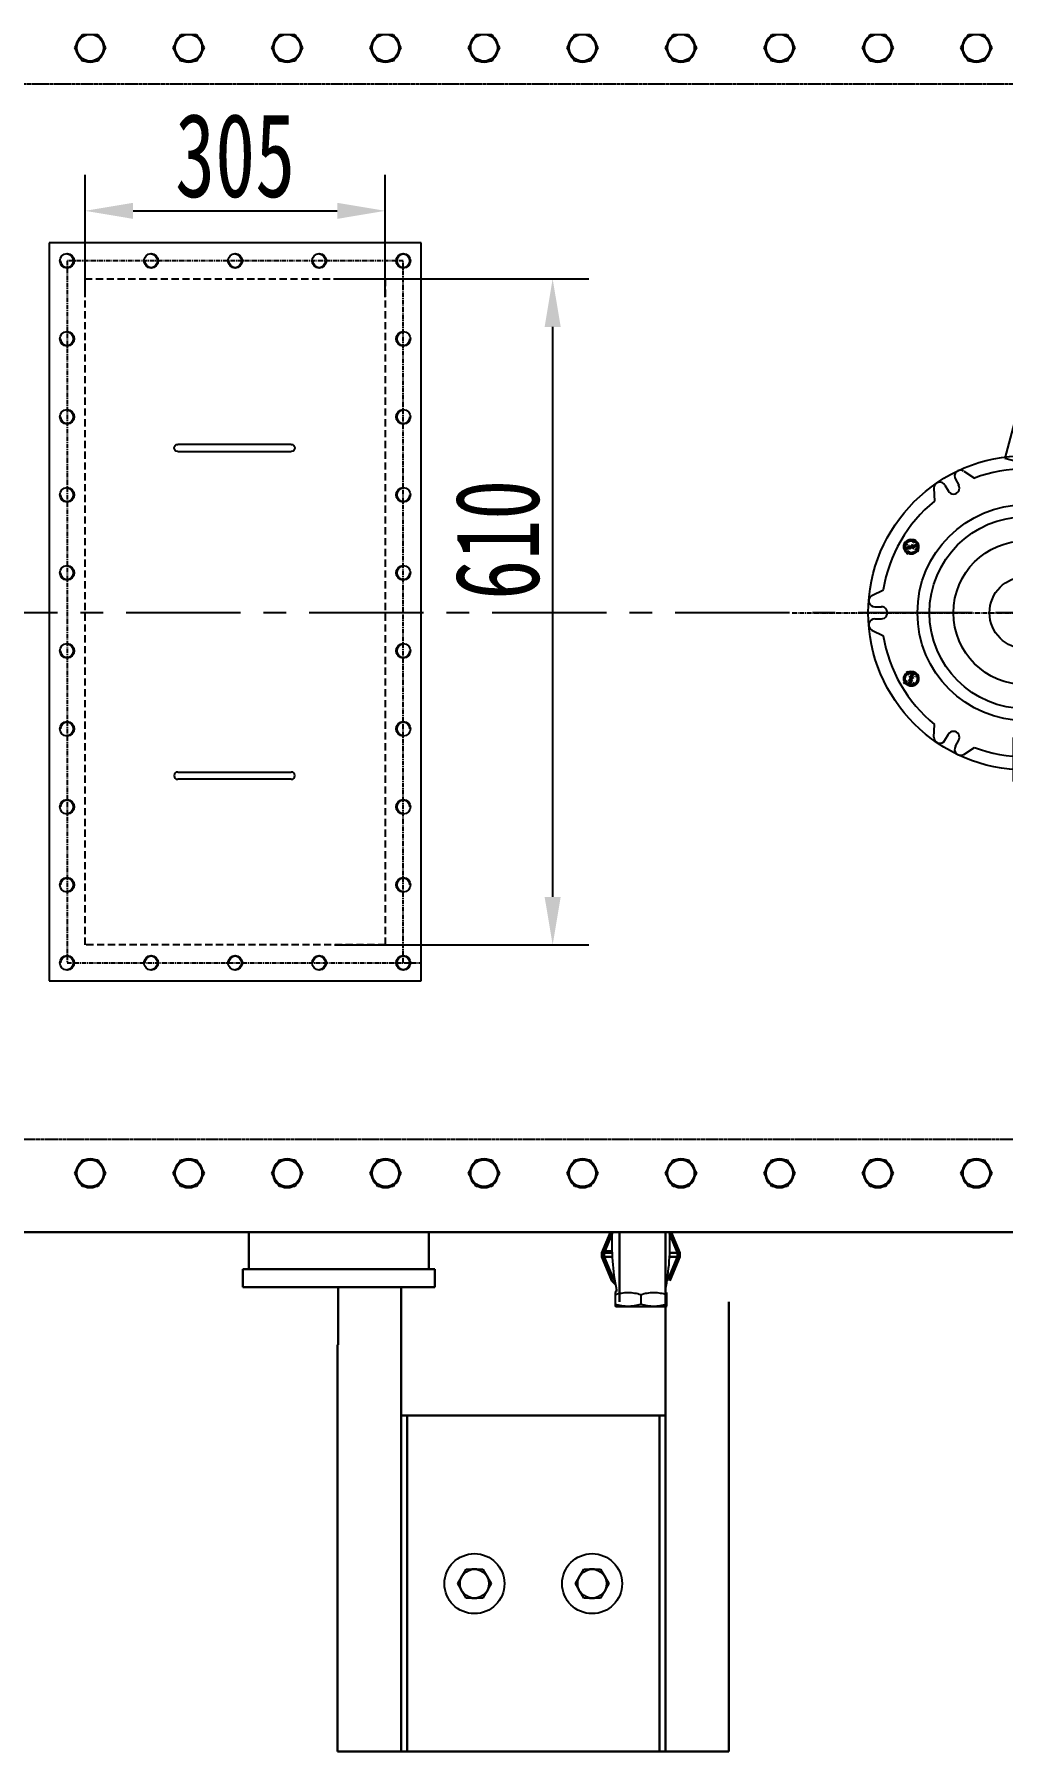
# Model space of a CAD drawing. Extents: x 54056 to 359947, y -41534 to 373650.
# Drawn here: x 79699 to 80506, y -29843 to -28412 of the extents above; entities that cross this region are included whole.
import ezdxf

# ---------------------------------------------------------------- set-up
doc = ezdxf.new("R2010")
doc.units = 0
doc.header["$LTSCALE"] = 3
doc.header["$MEASUREMENT"] = 0
for name, pattern in [('ACISOTGL', [3, 2, -1]), ('CENTER', [50.8, 31.75, -6.35, 6.35, -6.35]), ('CENTERX2', [20.32, 12.7, -2.54, 2.54, -2.54]), ('HIDDEN', [0.2, 0.1, -0.1])]:
    doc.linetypes.add(name, pattern=pattern)
doc.layers.get('0').update_dxf_attribs({"linetype": 'CONTINUOUS', "lineweight": 30})
doc.layers.get('DEFPOINTS').update_dxf_attribs({"linetype": 'CONTINUOUS', "lineweight": 20})
for name, color, linetype in [('02___PRT_ALL_AXES', 7, 'CONTINUOUS'), ('02__ASM_ALL_AXES', 7, 'CONTINUOUS'), ('1', 6, 'CENTER'), ('2细线层', 4, 'CONTINUOUS'), ('4', 4, 'CONTINUOUS'), ('ROUNDS', 7, 'CONTINUOUS'), ('THICK_LINE', 255, 'CONTINUOUS')]:
    doc.layers.add(name, color=color, linetype=linetype)
doc.layers.add('DIM', color=4, linetype='CONTINUOUS', lineweight=20)
doc.layers.add('标注、文本', color=3, linetype='CONTINUOUS', lineweight=25)
doc.styles.get("Standard").update_dxf_attribs({"font": 'STFANGSO.TTF', "width": 0.7})
doc.dimstyles.new('1-15', dxfattribs={"dimscale": 20, "dimtxt": 3.5, "dimasz": 2, "dimexe": 1.5, "dimexo": 0.5, "dimgap": 0.5, "dimtad": 1, "dimtoh": 1, "dimdec": 1, "dimdsep": 46, "dimtxsty": 'Standard', "dimcen": 2.5, "dimclrd": 3, "dimclre": 3, "dimclrt": 3, "dimadec": 0, "dimazin": 2, "dimtfac": 1, "dimtdec": 1, "dimtmove": 0, "dimatfit": 2, "dimfxl": 1, "dimarcsym": 0})

# ---------------------------------------------------------------- blocks, each defined once
blk = doc.blocks.new('压力释放阀')
at = {"layer": '1', "color": 1, "linetype": 'CENTERX2', "lineweight": -3, "ltscale": 0.1}
for p, q in [((57156.8, -167760.2), (57156.8, -167475.7)), ((57149.5, -167507.9), (57164.1, -167507.9)), ((57055.3, -167559.3), (57067.9, -167566.6)), ((57057.9, -167569.2), (57065.2, -167556.6)), ((57258.4, -167559.3), (57245.8, -167566.6)), ((57248.5, -167556.6), (57255.8, -167569.2)), ((56962.5, -167617.9), (57351.2, -167617.9)), ((57065.2, -167679.2), (57057.9, -167666.6)), ((57255.8, -167666.6), (57248.5, -167679.2)), ((57055.3, -167676.6), (57067.9, -167669.3)), ((57258.4, -167676.6), (57245.8, -167669.3)), ((57164.1, -167727.9), (57149.5, -167727.9))]:
    blk.add_line(p, q, dxfattribs=at)
at = {"layer": '1'}
for p, q in [((57152.8, -167505), (57159.8, -167512)), ((57153.9, -167503.9), (57160.9, -167510.8)), ((57056.6, -167563.4), (57066.1, -167560.9)), ((57057, -167565), (57066.6, -167562.4)), ((57252.6, -167557.9), (57250.1, -167567.5)), ((57254.2, -167558.4), (57251.6, -167567.9)), ((57059.5, -167677.5), (57062.1, -167667.9)), ((57061.1, -167677.9), (57063.6, -167668.4)), ((57256.7, -167670.9), (57247.1, -167673.4)), ((57257.1, -167672.4), (57247.5, -167675)), ((57159.8, -167732), (57152.8, -167725)), ((57160.9, -167730.8), (57153.9, -167723.9))]:
    blk.add_line(p, q, dxfattribs=at)
for centre, radius in [((57156.8, -167507.9), 6.2), ((57156.8, -167507.9), 5), ((57061.6, -167562.9), 6.2), ((57061.6, -167562.9), 5), ((57252.1, -167562.9), 6.2), ((57252.1, -167562.9), 5), ((57061.6, -167672.9), 6.2), ((57061.6, -167672.9), 5), ((57252.1, -167672.9), 6.2), ((57252.1, -167672.9), 5), ((57156.8, -167727.9), 6.2), ((57156.8, -167727.9), 5)]:
    blk.add_circle(centre, radius, dxfattribs=at)
at = {"layer": '4'}
for p, q in [((57156.8, -167500.6), (57156.8, -167515.2)), ((57156.8, -167735.2), (57156.8, -167720.6))]:
    blk.add_line(p, q, dxfattribs=at)
at = {"layer": 'THICK_LINE', "color": 95, "linetype": 'Continuous'}
for p, q in [((57243.9, -167486.3), (57239.4, -167502.9)), ((57254, -167492.7), (57243.7, -167490)), ((57245, -167485.2), (57243.9, -167486.3)), ((57255.3, -167487.9), (57245, -167485.2)), ((57255.7, -167489.4), (57251.2, -167506)), ((57255.3, -167487.9), (57255.7, -167489.4)), ((57239.8, -167504.3), (57239.4, -167502.9)), ((57250.1, -167507.1), (57239.8, -167504.3)), ((57251.4, -167502.3), (57241.1, -167499.6)), ((57250.1, -167507.1), (57251.2, -167506))]:
    blk.add_line(p, q, dxfattribs=at)
for centre, radius, start, end in [((57259, -167499.2), 18, 148.9966, 181.0034), ((57248, -167488.6), 4.57, 131.2954, 197.0856), ((57236.1, -167493.1), 18, 328.9966, 1.0034), ((57250.9, -167489.4), 4.57, 312.9144, 18.7046), ((57244.2, -167502.9), 4.57, 132.9144, 198.7046), ((57247.1, -167503.7), 4.57, 311.2954, 17.5588)]:
    blk.add_arc(centre, radius, start, end, dxfattribs=at)
at = {"layer": '标注、文本'}
for p, q in [((57153.8, -167435.9), (57139.6, -167489.1)), ((57250.4, -167461.8), (57153.8, -167435.9)), ((57246.9, -167455.7), (57160, -167432.4)), ((57246, -167478.2), (57149.4, -167452.4)), ((57246.6, -167476.3), (57150, -167450.4)), ((57236.2, -167514.9), (57250.4, -167461.8)), ((57139.6, -167489.1), (57236.2, -167514.9)), ((57089.7, -167511.6), (57092.6, -167516.6)), ((57098.4, -167506.6), (57101.2, -167511.6)), ((57098.4, -167506.6), (57101.2, -167511.6)), ((57105.3, -167499.8), (57114.2, -167505.7)), ((57208.4, -167499.8), (57199.5, -167505.7)), ((57215.3, -167506.6), (57212.5, -167511.6)), ((57224, -167511.6), (57221.1, -167516.6)), ((57224, -167511.6), (57221.1, -167516.6)), ((57080.4, -167514.2), (57081, -167524.9)), ((57233.3, -167514.2), (57232.7, -167524.9)), ((57028.8, -167603.5), (57038.4, -167598.7)), ((57166.8, -167760.2), (57166.8, -167607.9)), ((57166.8, -167607.9), (57170.8, -167607.9)), ((57170.8, -167758.2), (57170.8, -167607.9)), ((57284.9, -167603.5), (57275.3, -167598.7)), ((57031.2, -167612.9), (57036.9, -167612.9)), ((57031.2, -167612.9), (57036.9, -167612.9)), ((57031.2, -167622.9), (57036.9, -167622.9)), ((57282.5, -167612.9), (57276.7, -167612.9)), ((57282.5, -167622.9), (57276.7, -167622.9)), ((57282.5, -167622.9), (57276.7, -167622.9)), ((57028.8, -167632.3), (57038.4, -167637.1)), ((57284.9, -167632.3), (57275.3, -167637.1)), ((57080.4, -167721.6), (57081, -167710.9)), ((57233.3, -167721.6), (57232.7, -167710.9)), ((57089.7, -167724.2), (57092.6, -167719.2)), ((57089.7, -167724.2), (57092.6, -167719.2)), ((57098.4, -167729.2), (57101.2, -167724.2)), ((57146.8, -167758.2), (57146.8, -167722.2)), ((57148.8, -167720.2), (57166.8, -167720.2)), ((57215.3, -167729.2), (57212.5, -167724.2)), ((57215.3, -167729.2), (57212.5, -167724.2)), ((57224, -167724.2), (57221.1, -167719.2)), ((57105.3, -167736), (57114.2, -167730.1)), ((57208.4, -167736), (57199.5, -167730.1)), ((57148.8, -167760.2), (57168.8, -167760.2))]:
    blk.add_line(p, q, dxfattribs=at)
for radius in [131, 90, 80, 60, 30, 6]:
    blk.add_circle((57156.8, -167617.9), radius, dxfattribs=at)
for centre, radius, start, end in [((57158.7, -167437.2), 5, 75, 165), ((57245.6, -167460.5), 5, 345, 75), ((57085.4, -167514.1), 5, 30, 180.9057), ((57096.8, -167514), 5, 208.806, 31.194), ((57102.7, -167504.1), 5, 59.0943, 210), ((57156.8, -167617.9), 120, 69.2011, 110.7989), ((57211, -167504.1), 5, 330, 120.9057), ((57216.8, -167514), 5, 148.806, 331.194), ((57228.3, -167514.1), 5, 359.0943, 150), ((57156.8, -167617.9), 120, 129.2011, 170.7989), ((57156.8, -167617.9), 120, 9.2011, 50.7989), ((57031.2, -167607.9), 5, 119.0943, 270), ((57282.5, -167607.9), 5, 270, 60.9057), ((57031.2, -167627.9), 5, 90, 240.9057), ((57036.8, -167617.9), 5, 268.806, 91.194), ((57276.8, -167617.9), 5, 88.806, 271.194), ((57282.5, -167627.9), 5, 299.0943, 90), ((57156.8, -167617.9), 120, 189.2011, 230.7989), ((57156.8, -167617.9), 120, 309.2011, 350.7989), ((57085.4, -167721.7), 5, 179.0943, 330), ((57096.8, -167721.8), 5, 328.806, 151.194), ((57148.8, -167722.2), 2, 90, 180), ((57216.8, -167721.8), 5, 28.806, 211.194), ((57228.3, -167721.7), 5, 210, 0.9057), ((57102.7, -167731.7), 5, 150, 300.9057), ((57156.8, -167617.9), 120, 249.2011, 290.7989), ((57211, -167731.7), 5, 239.0943, 30), ((57148.8, -167758.2), 2, 180, 270)]:
    blk.add_arc(centre, radius, start, end, dxfattribs=at)
at = {"layer": '标注、文本', "lineweight": -3, "ltscale": 0.1}
blk.add_arc((57168.8, -167758.2), 2, 270, 0, dxfattribs=at)
blk = doc.blocks.new('A$C279C5193')
at = {"layer": '2细线层', "ltscale": 5}
for points in [[(3, 6), (97.6, 6)], [(97.6, 0), (3, 0)]]:
    blk.add_lwpolyline(points, dxfattribs=at)
for centre, start, end in [((3, 3), 90, 270), ((97.6, 3), 270, 90)]:
    blk.add_arc(centre, 3.02, start, end, dxfattribs=at)
blk = doc.blocks.new('A$Ca25edfa1')
at = {"color": 2, "linetype": 'ACISOTGL', "lineweight": -3}
blk.add_lwpolyline([(-199.75, 122.52), (355.25, 122.52), (355.25, -127.48), (-199.75, -127.48)], close=True, dxfattribs=at)
at = {"color": 3}
for centre, start, end in [((-214.75, 137.52), 180, 90), ((-214.75, 137.52), 180, 90), ((-214.75, 137.52), 180, 90), ((-214.75, 137.52), 180, 90), ((-149.75, 137.52), 180, 90), ((-84.75, 137.52), 180, 90), ((-19.75, 137.52), 180, 90), ((45.25, 137.52), 90, 0), ((110.25, 137.52), 90, 0), ((175.25, 137.52), 90, 0), ((240.25, 137.52), 90, 0), ((305.25, 137.52), 90, 0), ((370.25, 137.52), 90, 0), ((370.25, 137.52), 90, 0), ((370.25, 137.52), 90, 0), ((-214.75, 67.52), 180, 90), ((370.25, 67.52), 90, 0), ((-214.75, -2.48), 180, 90), ((370.25, -2.48), 90, 0), ((-214.75, -72.48), 180, 90), ((370.25, -72.48), 90, 0), ((-214.75, -142.48), 180, 90), ((-214.75, -142.48), 270, 180), ((-214.75, -142.48), 270, 180), ((-214.75, -142.48), 270, 180), ((-214.75, -142.48), 270, 180), ((-214.75, -142.48), 270, 180), ((-149.75, -142.48), 270, 180), ((-84.75, -142.48), 270, 180), ((-19.75, -142.48), 270, 180), ((45.25, -142.48), 0, 270), ((110.25, -142.48), 0, 270), ((175.25, -142.48), 0, 270), ((240.25, -142.48), 0, 270), ((305.25, -142.48), 0, 270), ((370.25, -142.48), 90, 0), ((370.25, -142.48), 0, 270), ((370.25, -142.48), 0, 270), ((370.25, -142.48), 0, 270), ((370.25, -142.48), 0, 270)]:
    blk.add_arc(centre, 5.2, start, end, dxfattribs=at)
at = {"layer": '1', "color": 1, "linetype": 'CENTERX2', "lineweight": -3, "ltscale": 0.1}
for p, q in [((370.25, 137.52), (-214.75, 137.52)), ((-214.75, 137.52), (-214.75, -157.48)), ((370.25, -142.48), (370.25, 137.52)), ((-214.75, -142.48), (370.25, -142.48))]:
    blk.add_line(p, q, dxfattribs=at)
at = {"layer": '2细线层', "ltscale": 5}
for p, q in [((385.25, 152.52), (-229.75, 152.52)), ((-229.75, 152.52), (-229.75, -157.48)), ((385.25, -157.48), (385.25, 152.52)), ((-229.75, -157.48), (385.25, -157.48))]:
    blk.add_line(p, q, dxfattribs=at)
for centre in [(-214.75, 137.52), (-214.75, 137.52), (-214.75, 137.52), (-214.75, 137.52), (-149.75, 137.52), (-84.75, 137.52), (-19.75, 137.52), (45.25, 137.52), (110.25, 137.52), (175.25, 137.52), (240.25, 137.52), (305.25, 137.52), (370.25, 137.52), (370.25, 137.52), (370.25, 137.52), (-214.75, 67.52), (370.25, 67.52), (-214.75, -2.48), (370.25, -2.48), (-214.75, -72.48), (370.25, -72.48), (-214.75, -142.48), (-214.75, -142.48), (-214.75, -142.48), (-214.75, -142.48), (-214.75, -142.48), (-214.75, -142.48), (-149.75, -142.48), (-84.75, -142.48), (-19.75, -142.48), (45.25, -142.48), (110.25, -142.48), (175.25, -142.48), (240.25, -142.48), (305.25, -142.48), (370.25, -142.48), (370.25, -142.48), (370.25, -142.48), (370.25, -142.48), (370.25, -142.48)]:
    blk.add_circle(centre, 6, dxfattribs=at)
at = {"layer": '标注、文本', "rotation": 90.00000000000001}
blk.add_blockref('A$C279C5193', (-55.79, -52.24), dxfattribs=at)
at = {"layer": '标注、文本', "xscale": -1, "rotation": 270}
blk.add_blockref('A$C279C5193', (211.29, -52.24), dxfattribs=at)
blk = doc.blocks.new('*D21')
at = {"color": 3, "linetype": 'ByBlock', "lineweight": -2, "transparency": 16777216}
for p, q in [((79741.5, -28631.2), (79741.5, -28529.2)), ((79991.5, -28631.2), (79991.5, -28529.2)), ((79781.5, -28559.2), (79951.5, -28559.2))]:
    blk.add_line(p, q, dxfattribs=at)
at = {"color": 3, "linetype": 'ByBlock', "transparency": 16777216}
for points in [[(79781.5, -28552.5), (79781.5, -28565.9), (79741.5, -28559.2)], [(79951.5, -28552.5), (79951.5, -28565.9), (79991.5, -28559.2)]]:
    blk.add_solid(points, dxfattribs=at)
at = {"layer": 'DEFPOINTS', "color": 0, "linetype": 'ByBlock', "transparency": 16777216}
for p in [(79991.5, -28559.2), (79741.5, -28641.2), (79991.5, -28641.2)]:
    blk.add_point(p, dxfattribs=at)
at = {"color": 3, "linetype": 'ByBlock', "lineweight": 30, "transparency": 16777216, "insert": (79866.5, -28513.3), "char_height": 70, "attachment_point": 5}
blk.add_mtext('305', dxfattribs=at)
blk = doc.blocks.new('*D22')
at = {"color": 3, "linetype": 'ByBlock', "lineweight": -2, "transparency": 16777216}
for p, q in [((79949.1, -28615.9), (80160.9, -28615.9)), ((80130.9, -28655.9), (80130.9, -29130.9)), ((79949.1, -29170.9), (80160.9, -29170.9))]:
    blk.add_line(p, q, dxfattribs=at)
at = {"color": 3, "linetype": 'ByBlock', "transparency": 16777216}
for points in [[(80124.2, -28655.9), (80137.6, -28655.9), (80130.9, -28615.9)], [(80124.2, -29130.9), (80137.6, -29130.9), (80130.9, -29170.9)]]:
    blk.add_solid(points, dxfattribs=at)
at = {"layer": 'DEFPOINTS', "color": 0, "linetype": 'ByBlock', "transparency": 16777216}
for p in [(79939.1, -28615.9), (79939.1, -29170.9), (80130.9, -29170.9)]:
    blk.add_point(p, dxfattribs=at)
at = {"color": 3, "linetype": 'ByBlock', "lineweight": 30, "transparency": 16777216, "insert": (80085, -28833.3), "char_height": 70, "attachment_point": 5, "rotation": 90}
blk.add_mtext('610', dxfattribs=at)

msp = doc.modelspace()

# ---------------------------------------------------------------- linework, layer by layer
at = {"color": 7, "linetype": 'Continuous'}
for p, q in [((79543.75, -29410.23), (81505.75, -29410.23)), ((79877.75, -29410.23), (79877.75, -29441.23)), ((80027.75, -29410.23), (80027.75, -29441.23)), ((80179.01, -29410.234), (80171.862, -29427.49)), ((80173.862, -29427.49), (80180.473, -29411.531)), ((80186.507, -29468.445), (80186.507, -29410.23)), ((80224.75, -29843.23), (80224.75, -29410.23)), ((80228.252, -29411.534), (80234.862, -29427.494)), ((80236.862, -29427.494), (80229.714, -29410.234)), ((80171.861, -29430.99), (80171.862, -29427.49)), ((80171.861, -29430.99), (80180.141, -29450.984)), ((80173.862, -29427.49), (80173.861, -29430.99)), ((80181.556, -29449.57), (80173.861, -29430.99)), ((80173.861, -29430.99), (80176.861, -29430.991)), ((80173.862, -29427.49), (80176.862, -29427.491)), ((80176.861, -29430.991), (80180.642, -29430.991)), ((80176.862, -29427.491), (80180.414, -29427.491)), ((80234.861, -29430.994), (80227.164, -29449.573)), ((80234.861, -29430.995), (80228.081, -29430.994)), ((80234.862, -29427.495), (80228.309, -29427.494)), ((80228.578, -29450.987), (80236.861, -29430.994)), ((80234.861, -29430.994), (80234.862, -29427.494)), ((80236.862, -29427.494), (80236.861, -29430.994)), ((79872.75, -29441.23), (79872.75, -29456.23)), ((80032.75, -29441.23), (79872.75, -29441.23)), ((80032.75, -29441.23), (80032.75, -29456.23)), ((80182.616, -29453.459), (80180.141, -29450.984)), ((80181.556, -29449.57), (80182.466, -29448.66)), ((80181.556, -29449.57), (80182.801, -29450.815)), ((80225.919, -29450.818), (80227.164, -29449.573)), ((80227.164, -29449.573), (80226.254, -29448.663)), ((80032.75, -29456.23), (79872.75, -29456.23)), ((79952.25, -29504.23), (79952.25, -29456.23)), ((80004.75, -29456.23), (80004.75, -29843.23)), ((80182.616, -29453.459), (80183.252, -29453.722)), ((80277.75, -29843.23), (80277.75, -29468.445)), ((79951.75, -29504.23), (79951.75, -29843.23)), ((80004.75, -29563.23), (80017.828, -29563.23)), ((80009.75, -29563.23), (80009.75, -29843.23)), ((80017.828, -29563.23), (80224.75, -29563.23)), ((80219.75, -29843.23), (80219.75, -29563.23)), ((79951.75, -29843.23), (80277.75, -29843.23))]:
    msp.add_line(p, q, dxfattribs=at)
at = {"color": 3, "linetype": 'Continuous'}
msp.add_line((80180.332, -29426.234), (80174.382, -29426.234), dxfattribs=at)
at = {"color": 7, "linetype": 'Continuous'}
for centre, radius, start, end in [((80182.013, -29458.757), 2, 296.561042, 11.38153), ((80065.75, -29703.23), 12.2, 140.001725, 159.690979), ((80065.75, -29703.23), 12.2, 79.974952, 99.736227), ((80065.75, -29703.23), 12.2, 20.36283, 40.252548), ((80163.75, -29703.23), 12.2, 140.001725, 159.690979), ((80163.75, -29703.23), 12.2, 79.974952, 99.736227), ((80163.75, -29703.23), 12.2, 20.36283, 40.252548), ((80065.75, -29703.23), 12.2, 200.341732, 220.089245), ((80065.75, -29703.23), 12.2, 319.849826, 339.645085), ((80163.75, -29703.23), 12.2, 200.341732, 220.089245), ((80163.75, -29703.23), 12.2, 319.849826, 339.645085), ((80065.75, -29703.23), 12.2, 260.180786, 279.887428), ((80163.75, -29703.23), 12.2, 260.180786, 279.887428)]:
    msp.add_arc(centre, radius, start, end, dxfattribs=at)
at = {"layer": '02___PRT_ALL_AXES', "color": 7, "linetype": 'Continuous'}
for p, q in [((79732.918, -28423.23), (79739.334, -28412.117)), ((79739.334, -28412.117), (79752.166, -28412.117)), ((79752.166, -28412.117), (79758.582, -28423.23)), ((79814.918, -28423.23), (79821.334, -28412.117)), ((79821.334, -28412.117), (79834.166, -28412.117)), ((79834.166, -28412.117), (79840.582, -28423.23)), ((79896.918, -28423.23), (79903.334, -28412.117)), ((79903.334, -28412.117), (79916.166, -28412.117)), ((79916.166, -28412.117), (79922.582, -28423.23)), ((79978.918, -28423.23), (79985.334, -28412.117)), ((79985.334, -28412.117), (79998.166, -28412.117)), ((79998.166, -28412.117), (80004.582, -28423.23)), ((80060.918, -28423.23), (80067.334, -28412.117)), ((80067.334, -28412.117), (80080.166, -28412.117)), ((80080.166, -28412.117), (80086.582, -28423.23)), ((80142.918, -28423.23), (80149.334, -28412.117)), ((80149.334, -28412.117), (80162.166, -28412.117)), ((80162.166, -28412.117), (80168.582, -28423.23)), ((80224.918, -28423.23), (80231.334, -28412.117)), ((80231.334, -28412.117), (80244.166, -28412.117)), ((80244.166, -28412.117), (80250.582, -28423.23)), ((80306.918, -28423.23), (80313.334, -28412.117)), ((80313.334, -28412.117), (80326.166, -28412.117)), ((80326.166, -28412.117), (80332.582, -28423.23)), ((80388.918, -28423.23), (80395.334, -28412.117)), ((80395.334, -28412.117), (80408.166, -28412.117)), ((80408.166, -28412.117), (80414.582, -28423.23)), ((80470.918, -28423.23), (80477.334, -28412.117)), ((80477.334, -28412.117), (80490.166, -28412.117)), ((80490.166, -28412.117), (80496.582, -28423.23)), ((79739.334, -28434.342), (79732.918, -28423.23)), ((79752.166, -28434.342), (79739.334, -28434.342)), ((79758.582, -28423.23), (79752.166, -28434.342)), ((79821.334, -28434.342), (79814.918, -28423.23)), ((79834.166, -28434.342), (79821.334, -28434.342)), ((79840.582, -28423.23), (79834.166, -28434.342)), ((79903.334, -28434.342), (79896.918, -28423.23)), ((79916.166, -28434.342), (79903.334, -28434.342)), ((79922.582, -28423.23), (79916.166, -28434.342)), ((79985.334, -28434.342), (79978.918, -28423.23)), ((79998.166, -28434.342), (79985.334, -28434.342)), ((80004.582, -28423.23), (79998.166, -28434.342)), ((80067.334, -28434.342), (80060.918, -28423.23)), ((80080.166, -28434.342), (80067.334, -28434.342)), ((80086.582, -28423.23), (80080.166, -28434.342)), ((80149.334, -28434.342), (80142.918, -28423.23)), ((80162.166, -28434.342), (80149.334, -28434.342)), ((80168.582, -28423.23), (80162.166, -28434.342)), ((80231.334, -28434.342), (80224.918, -28423.23)), ((80244.166, -28434.342), (80231.334, -28434.342)), ((80250.582, -28423.23), (80244.166, -28434.342)), ((80313.334, -28434.342), (80306.918, -28423.23)), ((80326.166, -28434.342), (80313.334, -28434.342)), ((80332.582, -28423.23), (80326.166, -28434.342)), ((80395.334, -28434.342), (80388.918, -28423.23)), ((80408.166, -28434.342), (80395.334, -28434.342)), ((80414.582, -28423.23), (80408.166, -28434.342)), ((80477.334, -28434.342), (80470.918, -28423.23)), ((80490.166, -28434.342), (80477.334, -28434.342)), ((80496.582, -28423.23), (80490.166, -28434.342)), ((79732.918, -29361.23), (79739.334, -29350.117)), ((79739.334, -29350.117), (79752.166, -29350.117)), ((79752.166, -29350.117), (79758.582, -29361.23)), ((79814.918, -29361.23), (79821.334, -29350.117)), ((79821.334, -29350.117), (79834.166, -29350.117)), ((79834.166, -29350.117), (79840.582, -29361.23)), ((79896.918, -29361.23), (79903.334, -29350.117)), ((79903.334, -29350.117), (79916.166, -29350.117)), ((79916.166, -29350.117), (79922.582, -29361.23)), ((79978.918, -29361.23), (79985.334, -29350.117)), ((79985.334, -29350.117), (79998.166, -29350.117)), ((79998.166, -29350.117), (80004.582, -29361.23)), ((80060.918, -29361.23), (80067.334, -29350.117)), ((80067.334, -29350.117), (80080.166, -29350.117)), ((80080.166, -29350.117), (80086.582, -29361.23)), ((80142.918, -29361.23), (80149.334, -29350.117)), ((80149.334, -29350.117), (80162.166, -29350.117)), ((80162.166, -29350.117), (80168.582, -29361.23)), ((80224.918, -29361.23), (80231.334, -29350.117)), ((80231.334, -29350.117), (80244.166, -29350.117)), ((80244.166, -29350.117), (80250.582, -29361.23)), ((80306.918, -29361.23), (80313.334, -29350.117)), ((80313.334, -29350.117), (80326.166, -29350.117)), ((80326.166, -29350.117), (80332.582, -29361.23)), ((80388.918, -29361.23), (80395.334, -29350.117)), ((80395.334, -29350.117), (80408.166, -29350.117)), ((80408.166, -29350.117), (80414.582, -29361.23)), ((80470.918, -29361.23), (80477.334, -29350.117)), ((80477.334, -29350.117), (80490.166, -29350.117)), ((80490.166, -29350.117), (80496.582, -29361.23)), ((79739.334, -29372.342), (79732.918, -29361.23)), ((79758.582, -29361.23), (79752.166, -29372.342)), ((79821.334, -29372.342), (79814.918, -29361.23)), ((79840.582, -29361.23), (79834.166, -29372.342)), ((79903.334, -29372.342), (79896.918, -29361.23)), ((79922.582, -29361.23), (79916.166, -29372.342)), ((79985.334, -29372.342), (79978.918, -29361.23)), ((80004.582, -29361.23), (79998.166, -29372.342)), ((80067.334, -29372.342), (80060.918, -29361.23)), ((80086.582, -29361.23), (80080.166, -29372.342)), ((80149.334, -29372.342), (80142.918, -29361.23)), ((80168.582, -29361.23), (80162.166, -29372.342)), ((80231.334, -29372.342), (80224.918, -29361.23)), ((80250.582, -29361.23), (80244.166, -29372.342)), ((80313.334, -29372.342), (80306.918, -29361.23)), ((80332.582, -29361.23), (80326.166, -29372.342)), ((80395.334, -29372.342), (80388.918, -29361.23)), ((80414.582, -29361.23), (80408.166, -29372.342)), ((80477.334, -29372.342), (80470.918, -29361.23)), ((80496.582, -29361.23), (80490.166, -29372.342)), ((79752.166, -29372.342), (79739.334, -29372.342)), ((79834.166, -29372.342), (79821.334, -29372.342)), ((79916.166, -29372.342), (79903.334, -29372.342)), ((79998.166, -29372.342), (79985.334, -29372.342)), ((80080.166, -29372.342), (80067.334, -29372.342)), ((80162.166, -29372.342), (80149.334, -29372.342)), ((80244.166, -29372.342), (80231.334, -29372.342)), ((80326.166, -29372.342), (80313.334, -29372.342)), ((80408.166, -29372.342), (80395.334, -29372.342)), ((80490.166, -29372.342), (80477.334, -29372.342)), ((80182.859, -29460.57), (80182.858, -29471.895)), ((80182.859, -29460.57), (80182.907, -29460.546)), ((80204.359, -29462.232), (80204.359, -29470.232)), ((80225.858, -29471.898), (80225.859, -29460.573)), ((80183.532, -29472.233), (80182.858, -29471.896)), ((80183.532, -29472.233), (80220.312, -29472.234)), ((80220.312, -29472.234), (80225.184, -29472.236)), ((80225.184, -29472.236), (80225.858, -29471.899)), ((80051.894, -29703.23), (80058.822, -29691.23)), ((80058.822, -29691.23), (80072.678, -29691.23)), ((80072.678, -29691.23), (80079.606, -29703.23)), ((80149.894, -29703.23), (80156.822, -29691.23)), ((80156.822, -29691.23), (80170.678, -29691.23)), ((80170.678, -29691.23), (80177.606, -29703.23)), ((80058.822, -29715.23), (80051.894, -29703.23)), ((80079.606, -29703.23), (80072.678, -29715.23)), ((80156.822, -29715.23), (80149.894, -29703.23)), ((80177.606, -29703.23), (80170.678, -29715.23)), ((80072.678, -29715.23), (80058.822, -29715.23)), ((80170.678, -29715.23), (80156.822, -29715.23))]:
    msp.add_line(p, q, dxfattribs=at)
for centre, radius in [((79745.75, -28423.23), 11.113), ((79827.75, -28423.23), 11.113), ((79909.75, -28423.23), 11.113), ((79991.75, -28423.23), 11.113), ((80073.75, -28423.23), 11.113), ((80155.75, -28423.23), 11.113), ((80237.75, -28423.23), 11.113), ((80319.75, -28423.23), 11.113), ((80401.75, -28423.23), 11.113), ((80483.75, -28423.23), 11.113), ((79745.75, -29361.23), 11.113), ((79827.75, -29361.23), 11.113), ((79909.75, -29361.23), 11.113), ((79991.75, -29361.23), 11.113), ((80073.75, -29361.23), 11.113), ((80155.75, -29361.23), 11.113), ((80237.75, -29361.23), 11.113), ((80319.75, -29361.23), 11.113), ((80401.75, -29361.23), 11.113), ((80483.75, -29361.23), 11.113), ((80065.75, -29703.23), 25), ((80163.75, -29703.23), 25), ((80065.75, -29703.23), 12), ((80163.75, -29703.23), 12)]:
    msp.add_circle(centre, radius, dxfattribs=at)
for centre, radius, start, end in [((79745.75, -28423.23), 12, 127.934617, 172.064893), ((79745.75, -28423.23), 12, 7.935107, 52.065383), ((79827.75, -28423.23), 12, 127.934617, 172.064893), ((79827.75, -28423.23), 12, 7.935107, 52.065383), ((79909.75, -28423.23), 12, 127.934617, 172.064893), ((79909.75, -28423.23), 12, 7.935107, 52.065383), ((79991.75, -28423.23), 12, 127.934617, 172.064893), ((79991.75, -28423.23), 12, 7.935107, 52.065383), ((80073.75, -28423.23), 12, 127.934617, 172.064893), ((80073.75, -28423.23), 12, 7.935107, 52.065383), ((80155.75, -28423.23), 12, 127.934617, 172.064893), ((80155.75, -28423.23), 12, 7.935107, 52.065383), ((80237.75, -28423.23), 12, 127.934617, 172.064893), ((80237.75, -28423.23), 12, 7.935107, 52.065383), ((80319.75, -28423.23), 12, 127.934617, 172.064893), ((80319.75, -28423.23), 12, 7.935107, 52.065383), ((80401.75, -28423.23), 12, 127.934617, 172.064893), ((80401.75, -28423.23), 12, 7.935107, 52.065383), ((80483.75, -28423.23), 12, 127.934617, 172.064893), ((80483.75, -28423.23), 12, 7.935107, 52.065383), ((79745.75, -28423.23), 12, 187.935107, 232.065383), ((79745.75, -28423.23), 12, 247.934617, 292.065383), ((79745.75, -28423.23), 12, 307.934617, 352.064893), ((79827.75, -28423.23), 12, 187.935107, 232.065383), ((79827.75, -28423.23), 12, 247.934617, 292.065383), ((79827.75, -28423.23), 12, 307.934617, 352.064893), ((79909.75, -28423.23), 12, 187.935107, 232.065383), ((79909.75, -28423.23), 12, 247.934617, 292.065383), ((79909.75, -28423.23), 12, 307.934617, 352.064893), ((79991.75, -28423.23), 12, 187.935107, 232.065383), ((79991.75, -28423.23), 12, 247.934617, 292.065383), ((79991.75, -28423.23), 12, 307.934617, 352.064893), ((80073.75, -28423.23), 12, 187.935107, 232.065383), ((80073.75, -28423.23), 12, 247.934617, 292.065383), ((80073.75, -28423.23), 12, 307.934617, 352.064893), ((80155.75, -28423.23), 12, 187.935107, 232.065383), ((80155.75, -28423.23), 12, 247.934617, 292.065383), ((80155.75, -28423.23), 12, 307.934617, 352.064893), ((80237.75, -28423.23), 12, 187.935107, 232.065383), ((80237.75, -28423.23), 12, 247.934617, 292.065383), ((80237.75, -28423.23), 12, 307.934617, 352.064893), ((80319.75, -28423.23), 12, 187.935107, 232.065383), ((80319.75, -28423.23), 12, 247.934617, 292.065383), ((80319.75, -28423.23), 12, 307.934617, 352.064893), ((80401.75, -28423.23), 12, 187.935107, 232.065383), ((80401.75, -28423.23), 12, 247.934617, 292.065383), ((80401.75, -28423.23), 12, 307.934617, 352.064893), ((80483.75, -28423.23), 12, 187.935107, 232.065383), ((80483.75, -28423.23), 12, 247.934617, 292.065383), ((80483.75, -28423.23), 12, 307.934617, 352.064893), ((79745.75, -29361.23), 12, 127.934617, 172.064893), ((79745.75, -29361.23), 12, 67.934617, 112.065383), ((79745.75, -29361.23), 12, 7.935107, 52.065383), ((79827.75, -29361.23), 12, 127.934617, 172.064893), ((79827.75, -29361.23), 12, 67.934617, 112.065383), ((79827.75, -29361.23), 12, 7.935107, 52.065383), ((79909.75, -29361.23), 12, 127.934617, 172.064893), ((79909.75, -29361.23), 12, 67.934617, 112.065383), ((79909.75, -29361.23), 12, 7.935107, 52.065383), ((79991.75, -29361.23), 12, 127.934617, 172.064893), ((79991.75, -29361.23), 12, 67.934617, 112.065383), ((79991.75, -29361.23), 12, 7.935107, 52.065383), ((80073.75, -29361.23), 12, 127.934617, 172.064893), ((80073.75, -29361.23), 12, 67.934617, 112.065383), ((80073.75, -29361.23), 12, 7.935107, 52.065383), ((80155.75, -29361.23), 12, 127.934617, 172.064893), ((80155.75, -29361.23), 12, 67.934617, 112.065383), ((80155.75, -29361.23), 12, 7.935107, 52.065383), ((80237.75, -29361.23), 12, 127.934617, 172.064893), ((80237.75, -29361.23), 12, 67.934617, 112.065383), ((80237.75, -29361.23), 12, 7.935107, 52.065383), ((80319.75, -29361.23), 12, 127.934617, 172.064893), ((80319.75, -29361.23), 12, 67.934617, 112.065383), ((80319.75, -29361.23), 12, 7.935107, 52.065383), ((80401.75, -29361.23), 12, 127.934617, 172.064893), ((80401.75, -29361.23), 12, 67.934617, 112.065383), ((80401.75, -29361.23), 12, 7.935107, 52.065383), ((80483.75, -29361.23), 12, 127.934617, 172.064893), ((80483.75, -29361.23), 12, 67.934617, 112.065383), ((80483.75, -29361.23), 12, 7.935107, 52.065383), ((79745.75, -29361.23), 12, 187.935107, 232.065383), ((79745.75, -29361.23), 12, 307.934617, 352.064893), ((79827.75, -29361.23), 12, 187.935107, 232.065383), ((79827.75, -29361.23), 12, 307.934617, 352.064893), ((79909.75, -29361.23), 12, 187.935107, 232.065383), ((79909.75, -29361.23), 12, 307.934617, 352.064893), ((79991.75, -29361.23), 12, 187.935107, 232.065383), ((79991.75, -29361.23), 12, 307.934617, 352.064893), ((80073.75, -29361.23), 12, 187.935107, 232.065383), ((80073.75, -29361.23), 12, 307.934617, 352.064893), ((80155.75, -29361.23), 12, 187.935107, 232.065383), ((80155.75, -29361.23), 12, 307.934617, 352.064893), ((80237.75, -29361.23), 12, 187.935107, 232.065383), ((80237.75, -29361.23), 12, 307.934617, 352.064893), ((80319.75, -29361.23), 12, 187.935107, 232.065383), ((80319.75, -29361.23), 12, 307.934617, 352.064893), ((80401.75, -29361.23), 12, 187.935107, 232.065383), ((80401.75, -29361.23), 12, 307.934617, 352.064893), ((80483.75, -29361.23), 12, 187.935107, 232.065383), ((80483.75, -29361.23), 12, 307.934617, 352.064893), ((79745.75, -29361.23), 12, 247.934617, 292.065383), ((79827.75, -29361.23), 12, 247.934617, 292.065383), ((79909.75, -29361.23), 12, 247.934617, 292.065383), ((79991.75, -29361.23), 12, 247.934617, 292.065383), ((80073.75, -29361.23), 12, 247.934617, 292.065383), ((80155.75, -29361.23), 12, 247.934617, 292.065383), ((80237.75, -29361.23), 12, 247.934617, 292.065383), ((80319.75, -29361.23), 12, 247.934617, 292.065383), ((80401.75, -29361.23), 12, 247.934617, 292.065383), ((80483.75, -29361.23), 12, 247.934617, 292.065383), ((80375.262, -29419.856), 195.126, 177.17236, 191.38153), ((80033.462, -29419.832), 195.126, 348.610452, 2.820603)]:
    msp.add_arc(centre, radius, start, end, dxfattribs=at)
for points, knots in [([(80182.859, -29462.232), (80186.343, -29461.226), (80193.609, -29459.912), (80200.875, -29461.227), (80204.359, -29462.232)], [0, 0, 0, 0, 0.50000308, 1, 1, 1, 1]), ([(80204.359, -29462.232), (80207.843, -29461.227), (80215.109, -29459.913), (80222.376, -29461.229), (80225.859, -29462.235)], [0, 0, 0, 0, 0.49999697, 1, 1, 1, 1]), ([(80182.859, -29470.232), (80186.342, -29471.238), (80193.608, -29472.552), (80200.875, -29471.238), (80204.359, -29470.232)], [0, 0, 0, 0, 0.49999697, 1, 1, 1, 1]), ([(80204.359, -29470.232), (80207.842, -29471.239), (80215.108, -29472.554), (80222.375, -29471.24), (80225.859, -29470.235)], [0, 0, 0, 0, 0.50000308, 1, 1, 1, 1])]:
    msp.add_open_spline(points, degree=3, knots=knots, dxfattribs=at)
at = {"layer": '02__ASM_ALL_AXES', "color": 1, "linetype": 'CENTER'}
msp.add_line((79166.097, -28894.155), (82778.265, -28893.23), dxfattribs=at)
at = {"layer": 'ROUNDS', "color": 8, "linetype": 'HIDDEN'}
msp.add_lwpolyline([(79630.75, -28453.23), (81418.75, -28453.23, -0.41421356), (81434.75, -28469.23), (81434.75, -29317.23, -0.41421356), (81418.75, -29333.23), (79630.75, -29333.23, -0.41421356), (79614.75, -29317.23), (79614.75, -28469.23, -0.41421356)], format="xyb", close=True, dxfattribs=at)

# ---------------------------------------------------------------- block references
at = {"layer": 'DIM', "color": 2, "rotation": 90}
msp.add_blockref('A$Ca25edfa1', (79864.015, -28971.1), dxfattribs=at)
at = {"layer": '标注、文本'}
msp.add_blockref('压力释放阀', (23367.906, 138723.761), dxfattribs=at)

# ---------------------------------------------------------------- dimensions: what is measured, and where the dimension line sits
at = {"color": 1, "linetype": 'ByBlock', "lineweight": 30}
dim = msp.add_linear_dim(base=(79991.495, -28559.19), p1=(79741.495, -28641.2), p2=(79991.495, -28641.2), text='305', dimstyle='1-15', dxfattribs=at)
dim.commit()
dim.dimension.update_dxf_attribs({"geometry": '*D21', "text_midpoint": (79866.495, -28513.342)})
dim = msp.add_linear_dim(base=(80130.895, -29170.85), p1=(79939.145, -28615.85), p2=(79939.145, -29170.85), angle=90, text='610', dimstyle='1-15', dxfattribs=at)
dim.commit()
dim.dimension.update_dxf_attribs({"geometry": '*D22', "text_midpoint": (80130.895, -28833.35), "dimtype": 160})

doc.saveas('drawing.dxf')
